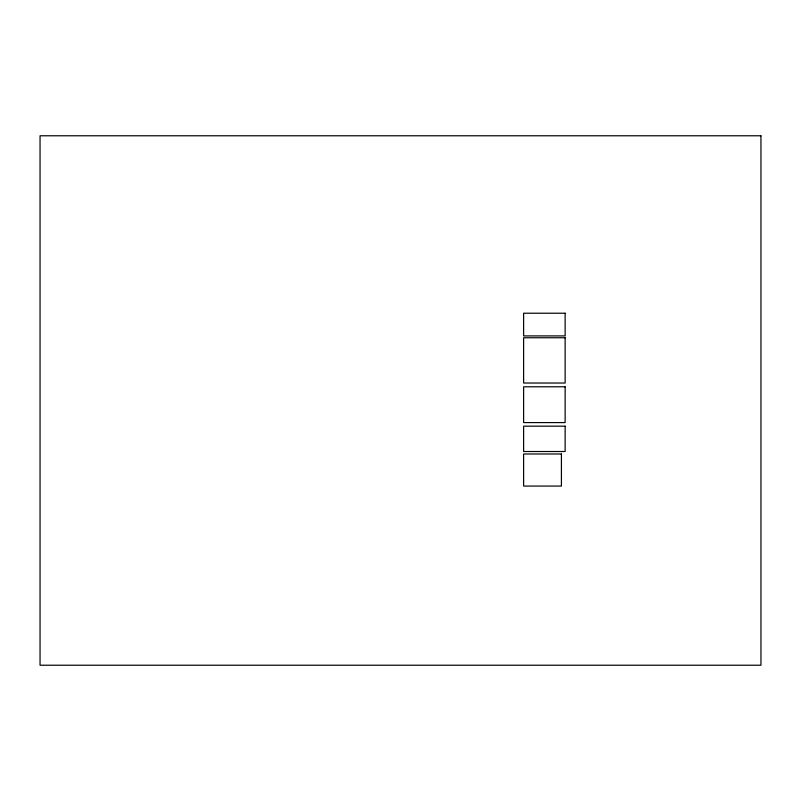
<?xml version="1.0" encoding="UTF-8"?>
<svg xmlns="http://www.w3.org/2000/svg" width="801" height="801" viewBox="0 0 801 801"><rect width="100%" height="100%" fill="white"/><g stroke="black" fill="none" stroke-linecap="round" stroke-linejoin="round"><path stroke-width="1.2" d="M760.95 135.78L40.05 135.78L40.05 665.22L760.95 665.22L760.95 135.78M565.136 313.221L523.624 313.221L523.624 335.909L565.136 335.909L565.136 313.221M565.136 337.752L523.624 337.752L523.624 383.028L565.136 383.028L565.136 337.752M565.136 386.783L523.624 386.783L523.624 422.588L565.136 422.588L565.136 386.783M565.136 426.172L523.624 426.172L523.624 451.514L565.136 451.514L565.136 426.172M561.421 453.997L523.624 453.997L523.624 486.067L561.421 486.067L561.421 453.997"/></g></svg>
